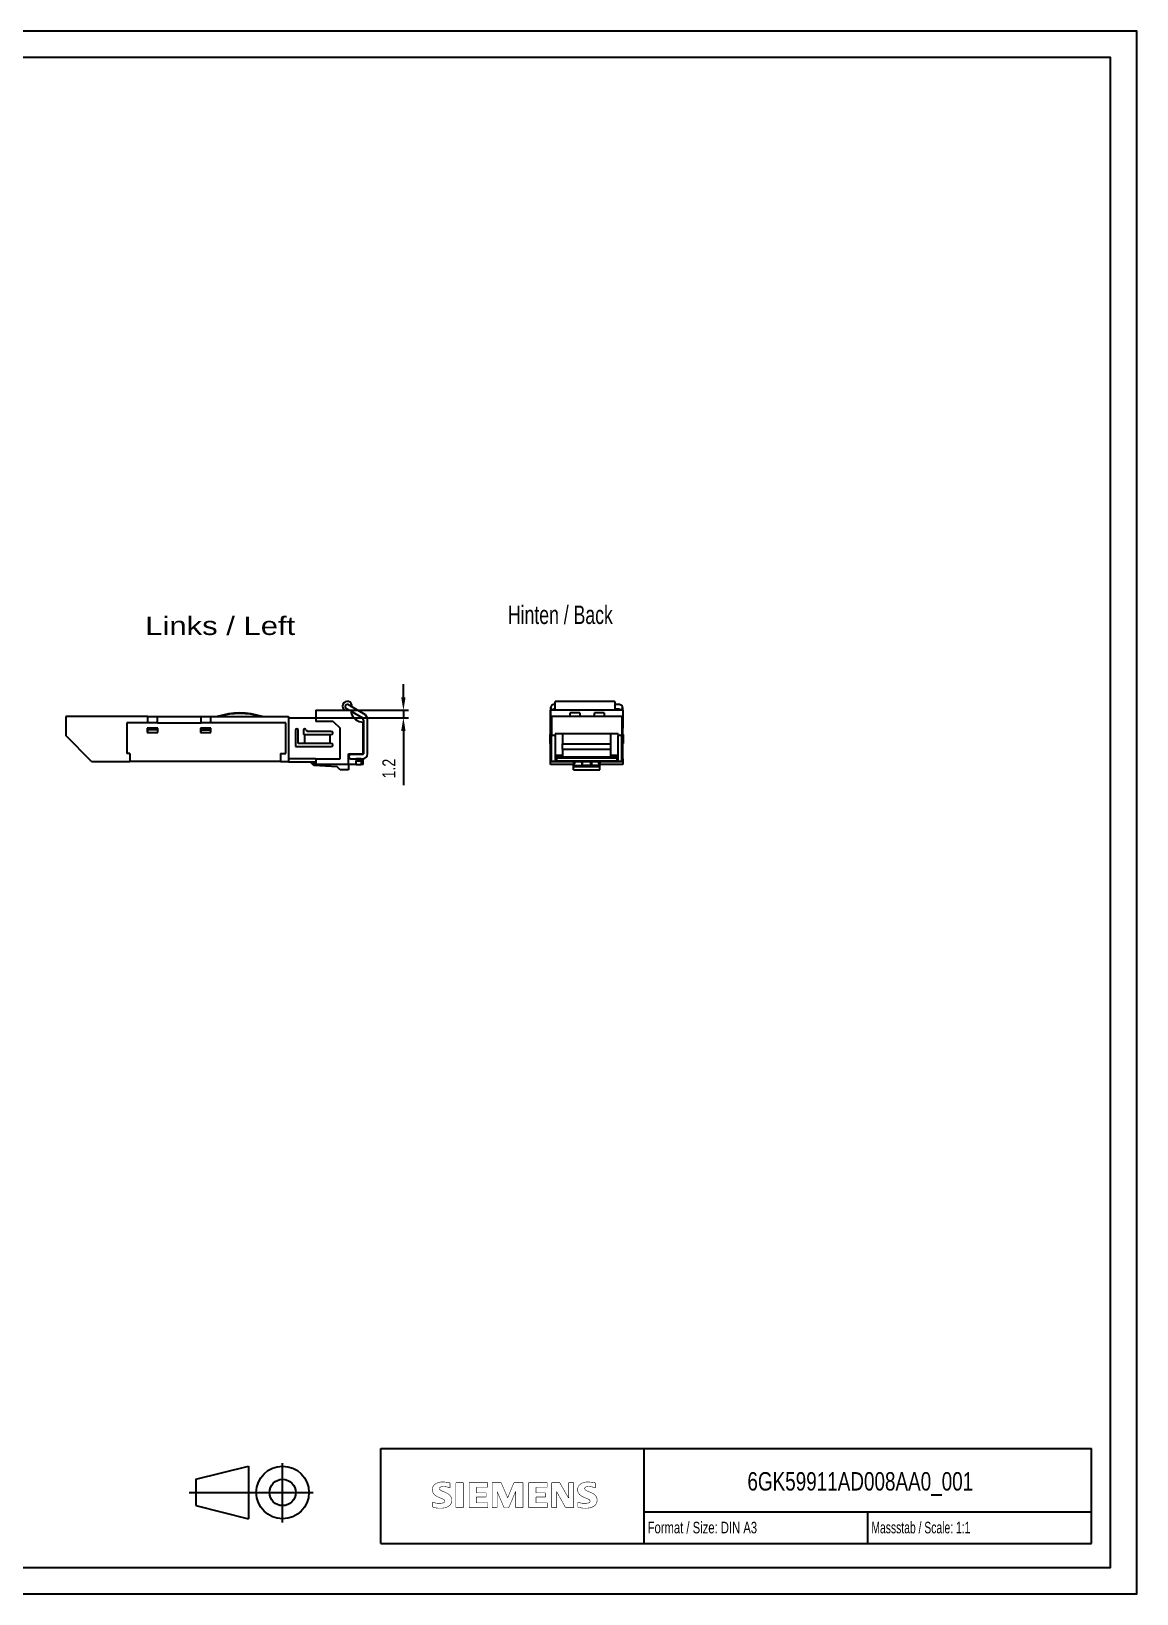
# Model space of a CAD drawing. Extents: x 941 to 1361, y -201 to 96.
# Drawn here: x 1151.2 to 1361.2, y -200.9 to 96.1 of the extents above; entities that cross this region are included whole.
import ezdxf
from ezdxf.enums import TextEntityAlignment as Align

# ---------------------------------------------------------------- set-up
doc = ezdxf.new("R2010")
doc.units = 0
doc.header["$LTSCALE"] = 32.67
doc.header["$MEASUREMENT"] = 0
doc.header["$PDMODE"] = 3
doc.header["$PDSIZE"] = 0.3125
doc.layers.get('Defpoints').update_dxf_attribs({"linetype": 'CONTINUOUS'})
for name, color, linetype in [('11000_LEFT', 7, 'CONTINUOUS'), ('11100_DIM_LEFT', 7, 'CONTINUOUS'), ('11300_LEFT_GERMAN_ENGLISH', 7, 'CONTINUOUS'), ('15000_BACK', 7, 'CONTINUOUS'), ('15300_BACK_GERMAN_ENGLISH', 7, 'CONTINUOUS'), ('90000_FRAME', 7, 'CONTINUOUS')]:
    doc.layers.add(name, color=color, linetype=linetype)
doc.styles.get("Standard").update_dxf_attribs({"font": 'txt', "width": 0.8})
doc.styles.add('TEXTSTYLE_1', font='txt', dxfattribs={"width": 0.678571})
doc.styles.add('TEXTSTYLE_3', font='txt', dxfattribs={"width": 0.726757})
doc.styles.add('TEXTSTYLE_4', font='txt', dxfattribs={"width": 0.668934})
doc.styles.add('TEXTSTYLE_5', font='txt', dxfattribs={"width": 0.720238})
doc.dimstyles.new('DIN_2.5_v001', dxfattribs={"dimtxt": 2.5, "dimasz": 2.5, "dimexe": 1, "dimexo": 0, "dimgap": 1.5, "dimtad": 1, "dimdec": 1, "dimdsep": 46, "dimtxsty": 'STANDARD', "dimcen": 3.5, "dimclrd": 256, "dimclre": 256, "dimclrt": 256, "dimadec": 0, "dimazin": 2, "dimtp": 0.1, "dimtm": 0.1, "dimtfac": 0.71, "dimtdec": 1, "dimtmove": 0, "dimatfit": 3, "dimfxl": 1, "dimlwd": -1, "dimlwe": -1, "dimarcsym": 0})

# ---------------------------------------------------------------- blocks, each defined once
blk = doc.blocks.new('*D49')
at = {"layer": '11100_DIM_LEFT'}
for p, q in [((1221.91, -30.44), (1221.91, -27.94)), ((1205.27, -32.94), (1222.91, -32.94)), ((1205.27, -34.34), (1222.91, -34.34)), ((1221.91, -32.94), (1221.91, -34.34)), ((1221.91, -36.84), (1221.91, -47.18))]:
    blk.add_line(p, q, dxfattribs=at)
for points in [[(1221.49, -30.44), (1222.32, -30.44), (1221.91, -32.94)], [(1221.49, -36.84), (1222.32, -36.84), (1221.91, -34.34)]]:
    blk.add_solid(points, dxfattribs=at)
at = {"layer": 'Defpoints', "color": 0}
for p in [(1205.27, -32.94), (1205.27, -34.34), (1221.91, -34.34)]:
    blk.add_point(p, dxfattribs=at)
at = {"layer": '11100_DIM_LEFT', "insert": (1217.91, -44.01), "char_height": 2.5, "attachment_point": 2, "rotation": 90}
blk.add_mtext('1.2', dxfattribs=at)

msp = doc.modelspace()

# ---------------------------------------------------------------- linework, layer by layer
at = {"layer": '11000_LEFT'}
for p, q in [((1211.34, -31.84), (1211.25, -31.83)), ((1214.42, -33.59), (1211.8, -32.08)), ((1157.77, -34.14), (1157.77, -37.74)), ((1173.37, -34.14), (1157.77, -34.14)), ((1169.37, -35.34), (1169.37, -41.14)), ((1173.37, -35.34), (1169.37, -35.34)), ((1173.37, -35.34), (1173.37, -34.14)), ((1173.37, -34.14), (1175.17, -34.14)), ((1175.17, -35.34), (1173.37, -35.34)), ((1175.17, -35.34), (1175.17, -34.14)), ((1175.17, -34.14), (1183.47, -34.14)), ((1175.17, -35.34), (1183.47, -35.34)), ((1183.47, -35.34), (1183.47, -34.14)), ((1183.47, -34.14), (1185.27, -34.14)), ((1185.27, -35.34), (1183.47, -35.34)), ((1185.27, -34.14), (1185.27, -35.34)), ((1185.27, -34.14), (1200.07, -34.14)), ((1199.57, -35.34), (1185.27, -35.34)), ((1199.57, -41.14), (1199.57, -35.34)), ((1200.07, -34.14), (1200.07, -42.74)), ((1200.07, -34.34), (1205.27, -34.34)), ((1205.27, -32.94), (1205.27, -35.04)), ((1205.27, -32.94), (1211.97, -32.94)), ((1208.57, -35.04), (1205.27, -35.04)), ((1208.57, -35.04), (1209.87, -36.34)), ((1211.4, -32.77), (1211.69, -32.94)), ((1211.63, -32.94), (1211.66, -32.93)), ((1211.97, -32.94), (1211.97, -33.44)), ((1211.97, -33.1), (1214.02, -34.28)), ((1214.27, -41.23), (1214.27, -35.16)), ((1214.32, -34.8), (1214.32, -41.23)), ((1215.12, -41.23), (1215.12, -34.8)), ((1162.67, -42.64), (1157.77, -37.74)), ((1175.26, -36.31), (1173.26, -36.31)), ((1173.26, -36.31), (1173.26, -37.16)), ((1173.26, -37.16), (1175.26, -37.16)), ((1173.37, -36.34), (1173.37, -36.64)), ((1175.17, -36.34), (1173.37, -36.34)), ((1173.37, -37.14), (1173.37, -36.64)), ((1175.17, -36.64), (1173.37, -36.64)), ((1173.37, -37.14), (1175.17, -37.14)), ((1175.17, -36.64), (1175.17, -36.34)), ((1175.17, -36.64), (1175.17, -37.14)), ((1175.26, -37.16), (1175.26, -36.31)), ((1185.36, -36.31), (1183.36, -36.31)), ((1183.36, -36.31), (1183.36, -37.16)), ((1183.36, -37.16), (1185.36, -37.16)), ((1183.47, -36.34), (1185.27, -36.34)), ((1183.47, -36.64), (1183.47, -36.34)), ((1183.47, -37.14), (1183.47, -36.64)), ((1183.47, -36.64), (1185.27, -36.64)), ((1183.47, -37.14), (1185.27, -37.14)), ((1185.27, -36.34), (1185.27, -36.64)), ((1185.27, -36.64), (1185.27, -37.14)), ((1185.36, -37.16), (1185.36, -36.31)), ((1201.41, -36.69), (1201.41, -39.84)), ((1201.91, -39.24), (1201.91, -36.69)), ((1202.91, -36.69), (1202.91, -37.54)), ((1203.11, -37.54), (1202.91, -37.54)), ((1203.11, -37.54), (1203.11, -39.24)), ((1203.11, -37.54), (1208.01, -37.54)), ((1208.21, -36.94), (1203.71, -36.94)), ((1208.01, -39.24), (1208.01, -37.54)), ((1208.01, -37.54), (1208.21, -37.54)), ((1209.87, -42.14), (1209.87, -36.34)), ((1169.97, -41.14), (1169.37, -41.14)), ((1169.97, -41.14), (1169.97, -42.64)), ((1198.57, -41.14), (1198.57, -42.74)), ((1198.57, -41.14), (1199.57, -41.14)), ((1201.41, -39.84), (1208.21, -39.84)), ((1203.11, -39.24), (1201.91, -39.24)), ((1208.01, -39.24), (1203.11, -39.24)), ((1208.21, -39.24), (1208.01, -39.24)), ((1211.47, -43.24), (1211.47, -41.23)), ((1211.47, -41.23), (1214.27, -41.23)), ((1212.52, -41.33), (1211.94, -41.33)), ((1214.22, -41.33), (1212.52, -41.33)), ((1214.27, -41.31), (1214.27, -41.23)), ((1162.67, -42.64), (1169.97, -42.64)), ((1198.57, -42.64), (1169.97, -42.64)), ((1200.07, -42.74), (1198.57, -42.74)), ((1205.27, -42.14), (1200.07, -42.14)), ((1200.07, -42.74), (1205.27, -42.74)), ((1204.87, -43.43), (1204.18, -42.74)), ((1204.87, -42.74), (1204.87, -43.43)), ((1209.3, -43.66), (1204.87, -43.43)), ((1205.27, -42.14), (1205.27, -43.24)), ((1205.27, -42.14), (1209.87, -42.14)), ((1211.47, -43.24), (1205.27, -43.24)), ((1209.87, -44.23), (1209.3, -43.66)), ((1211.47, -44.23), (1209.87, -44.23)), ((1212.97, -43.24), (1211.47, -43.24)), ((1211.47, -43.24), (1211.47, -44.23)), ((1211.94, -42.13), (1212.52, -42.13)), ((1212.52, -42.13), (1214.22, -42.13)), ((1212.97, -42.13), (1212.97, -42.58)), ((1213.87, -42.13), (1212.97, -42.13)), ((1212.97, -43.24), (1212.97, -42.58)), ((1213.87, -42.58), (1212.97, -42.58)), ((1212.97, -43.24), (1213.87, -43.24)), ((1213.87, -42.58), (1213.87, -42.13)), ((1213.87, -42.58), (1213.87, -43.24)), ((1214.27, -43.24), (1213.87, -43.24)), ((1214.27, -43.24), (1214.27, -42.13))]:
    msp.add_line(p, q, dxfattribs=at)
at = {"layer": '11000_LEFT', "flags": 128}
for points in [[(1211.05, -32.57), (1211.06, -32.58), (1211.08, -32.59), (1211.11, -32.61), (1211.15, -32.63), (1211.21, -32.66), (1211.27, -32.7), (1211.33, -32.73), (1211.4, -32.77)], [(1211.8, -32.08), (1211.73, -32.04), (1211.67, -32), (1211.61, -31.97), (1211.55, -31.94), (1211.51, -31.91), (1211.48, -31.9), (1211.46, -31.88), (1211.34, -31.84)]]:
    msp.add_lwpolyline(points, dxfattribs=at)
at = {"layer": '11000_LEFT'}
for centre, radius, start, end in [((1211.25, -32.13), 0.9, 350.3784, 244.8982), ((1211.25, -32.23), 0.4, 90, 240), ((1190.85, -46.97), 13.53, 71.4859, 108.5141), ((1190.85, -46.97), 13.43, 72.8058, 107.1942), ((1214.27, -32.76), 2.4, 196.5797, 270), ((1213.72, -34.8), 0.6, 0, 60), ((1213.72, -34.8), 1.4, 0, 60), ((1201.66, -36.69), 0.25, 360, 180), ((1203.16, -36.69), 0.25, 5.2159, 180), ((1203.71, -36.64), 0.3, 185.2159, 270), ((1208.21, -37.24), 0.3, 270, 90), ((1208.21, -39.54), 0.3, 270, 90), ((1211.93, -41.73), 0.399, 88.7815, 215.0607), ((1214.22, -41.23), 0.1, 270, 0), ((1214.22, -41.23), 0.9, 270, 0), ((1211.93, -41.72), 0.408, 215.4712, 270.4746)]:
    msp.add_arc(centre, radius, start, end, dxfattribs=at)
at = {"layer": '15000_BACK'}
for p, q in [((1249.87, -32.43), (1249.87, -33.94)), ((1250.77, -31.83), (1250.67, -31.83)), ((1250.67, -32.63), (1250.77, -32.63)), ((1250.67, -32.94), (1250.67, -32.63)), ((1262.07, -31.23), (1250.77, -31.23)), ((1250.77, -32.94), (1250.77, -31.23)), ((1262.07, -31.23), (1262.07, -32.94)), ((1262.77, -31.83), (1262.07, -31.83)), ((1262.07, -32.63), (1262.77, -32.63)), ((1262.77, -32.63), (1262.77, -32.94)), ((1263.57, -32.94), (1263.57, -32.43)), ((1263.57, -32.94), (1249.87, -32.94)), ((1249.87, -35.04), (1249.87, -32.94)), ((1249.87, -33.94), (1249.87, -34.8)), ((1249.87, -33.96), (1249.87, -33.94)), ((1249.87, -34.8), (1249.87, -37.54)), ((1249.87, -34.8), (1249.87, -34.8)), ((1250.02, -35.04), (1249.87, -35.04)), ((1249.87, -36.34), (1249.87, -35.04)), ((1250.02, -34.14), (1250.02, -37.74)), ((1263.42, -34.14), (1250.02, -34.14)), ((1255.42, -33.44), (1253.62, -33.44)), ((1253.62, -34.14), (1253.62, -33.44)), ((1255.42, -33.44), (1255.42, -34.14)), ((1260.02, -33.44), (1258.22, -33.44)), ((1258.22, -34.14), (1258.22, -33.44)), ((1260.02, -33.44), (1260.02, -34.14)), ((1263.42, -34.14), (1263.42, -37.74)), ((1263.42, -35.04), (1263.57, -35.04)), ((1263.57, -32.94), (1263.57, -35.04)), ((1263.57, -35.04), (1263.57, -36.34)), ((1249.7, -37.54), (1249.7, -39.24)), ((1249.7, -37.54), (1250.02, -37.54)), ((1249.87, -36.34), (1250.02, -36.34)), ((1249.87, -37.54), (1249.87, -36.34)), ((1250.02, -42.64), (1250.02, -37.74)), ((1250.72, -37.74), (1250.02, -37.74)), ((1250.72, -37.39), (1250.72, -37.74)), ((1262.72, -37.39), (1250.72, -37.39)), ((1250.72, -37.74), (1250.72, -42.64)), ((1252.12, -37.39), (1252.12, -39.29)), ((1261.32, -39.29), (1261.32, -37.39)), ((1262.72, -37.39), (1262.72, -37.74)), ((1263.42, -37.74), (1262.72, -37.74)), ((1262.72, -42.64), (1262.72, -37.74)), ((1263.57, -36.34), (1263.42, -36.34)), ((1263.42, -37.54), (1263.75, -37.54)), ((1263.42, -42.64), (1263.42, -37.74)), ((1263.57, -37.54), (1263.57, -36.34)), ((1263.75, -39.24), (1263.75, -37.54)), ((1250.02, -39.24), (1249.7, -39.24)), ((1249.87, -39.24), (1249.87, -41.23)), ((1249.87, -42.14), (1249.87, -39.24)), ((1249.87, -41.23), (1249.87, -41.73)), ((1249.87, -41.23), (1249.87, -41.23)), ((1250.72, -41.49), (1252.12, -41.49)), ((1252.12, -40.29), (1252.12, -39.29)), ((1252.12, -39.29), (1261.32, -39.29)), ((1252.12, -40.29), (1261.32, -40.29)), ((1252.12, -40.29), (1252.12, -41.49)), ((1252.12, -41.49), (1252.12, -41.8)), ((1261.32, -40.29), (1261.32, -39.29)), ((1261.32, -41.49), (1261.32, -40.29)), ((1261.32, -41.49), (1262.72, -41.49)), ((1261.32, -41.8), (1261.32, -41.49)), ((1263.75, -39.24), (1263.42, -39.24)), ((1263.57, -42.14), (1263.57, -39.24)), ((1249.87, -41.7), (1249.87, -41.76)), ((1250.02, -42.14), (1249.87, -42.14)), ((1249.87, -43.24), (1249.87, -42.14)), ((1254.22, -43.24), (1249.87, -43.24)), ((1250.72, -42.64), (1250.02, -42.64)), ((1250.02, -42.74), (1250.02, -42.64)), ((1263.42, -42.74), (1250.02, -42.74)), ((1250.97, -42.34), (1250.72, -42.34)), ((1250.72, -42.64), (1250.97, -42.64)), ((1250.97, -41.8), (1250.97, -41.94)), ((1250.97, -41.8), (1262.47, -41.8)), ((1250.97, -41.94), (1250.97, -42.52)), ((1250.97, -41.94), (1262.47, -41.94)), ((1250.97, -42.52), (1262.47, -42.52)), ((1250.97, -42.52), (1250.97, -42.64)), ((1262.47, -42.64), (1250.97, -42.64)), ((1254.22, -42.74), (1254.22, -43.43)), ((1254.47, -42.74), (1254.22, -43.43)), ((1254.22, -43.43), (1255.89, -43.43)), ((1254.22, -43.66), (1254.22, -43.43)), ((1259.22, -43.66), (1254.22, -43.66)), ((1254.22, -44.23), (1254.22, -43.66)), ((1254.22, -44.23), (1259.22, -44.23)), ((1255.77, -42.74), (1255.89, -43.43)), ((1256.74, -43.47), (1255.86, -43.51)), ((1255.86, -43.51), (1256.36, -43.51)), ((1256.36, -43.58), (1255.86, -43.58)), ((1255.86, -43.58), (1256.74, -43.62)), ((1255.89, -43.43), (1255.92, -43.44)), ((1255.92, -43.44), (1255.92, -42.74)), ((1257.52, -43.44), (1255.92, -43.44)), ((1256.36, -43.48), (1256.36, -43.51)), ((1256.36, -43.51), (1256.36, -43.58)), ((1257.61, -43.51), (1256.74, -43.47)), ((1256.74, -43.47), (1256.74, -43.62)), ((1256.74, -43.62), (1257.61, -43.58)), ((1257.11, -43.51), (1257.11, -43.48)), ((1257.11, -43.58), (1257.11, -43.51)), ((1257.11, -43.51), (1257.61, -43.51)), ((1257.61, -43.58), (1257.11, -43.58)), ((1257.52, -43.44), (1257.52, -42.74)), ((1257.56, -43.43), (1257.52, -43.44)), ((1257.68, -42.74), (1257.56, -43.43)), ((1259.22, -43.43), (1257.56, -43.43)), ((1259.22, -43.43), (1258.97, -42.74)), ((1259.22, -42.74), (1259.22, -43.43)), ((1263.57, -43.24), (1259.22, -43.24)), ((1259.22, -43.66), (1259.22, -43.43)), ((1259.22, -44.23), (1259.22, -43.66)), ((1262.47, -41.8), (1262.47, -41.94)), ((1262.47, -41.94), (1262.47, -42.52)), ((1262.72, -42.34), (1262.47, -42.34)), ((1262.47, -42.52), (1262.47, -42.64)), ((1262.47, -42.64), (1262.72, -42.64)), ((1263.42, -42.64), (1262.72, -42.64)), ((1263.42, -42.14), (1263.57, -42.14)), ((1263.42, -42.64), (1263.42, -42.74)), ((1263.57, -42.14), (1263.57, -43.24))]:
    msp.add_line(p, q, dxfattribs=at)
at = {"layer": '15000_BACK', "flags": 128}
for points in [[(1250.68, -31.83), (1250.59, -31.83), (1250.42, -31.85), (1250.25, -31.91), (1250.12, -31.98), (1250.02, -32.07), (1249.94, -32.18), (1249.89, -32.3), (1249.87, -32.43), (1249.87, -32.44)], [(1250.57, -32.64), (1250.57, -32.64), (1250.58, -32.64), (1250.6, -32.63), (1250.63, -32.63), (1250.67, -32.63), (1250.67, -32.63), (1250.67, -32.63)], [(1263.57, -32.44), (1263.56, -32.31), (1263.51, -32.19), (1263.45, -32.09), (1263.36, -32), (1263.24, -31.93), (1263.1, -31.88), (1262.94, -31.84), (1262.78, -31.83), (1262.76, -31.83)], [(1262.77, -32.63), (1262.81, -32.63), (1262.84, -32.63), (1262.86, -32.64), (1262.87, -32.65), (1262.87, -32.65), (1262.87, -32.65), (1262.87, -32.65), (1262.87, -32.65)]]:
    msp.add_lwpolyline(points, dxfattribs=at)
at = {"layer": '15000_BACK'}
for centre, radius, start, end in [((1250.27, -32.38), 0.399, 186.7014, 318.9753), ((1263.17, -32.38), 0.407, 222.1249, 353.064)]:
    msp.add_arc(centre, radius, start, end, dxfattribs=at)
at = {"layer": '90000_FRAME'}
for p, q in [((1217.65, -173.28), (1352.65, -173.28)), ((1217.65, -191.28), (1217.65, -173.28)), ((1267.65, -191.28), (1267.65, -173.28)), ((1352.65, -191.28), (1352.65, -173.28)), ((1182.47, -179.11), (1192.47, -176.61)), ((1192.47, -176.61), (1192.47, -186.61)), ((1198.97, -187.33), (1198.97, -176.05)), ((1182.47, -179.11), (1182.47, -184.11)), ((1181.19, -181.61), (1204.79, -181.61)), ((1182.47, -184.11), (1192.47, -186.61)), ((1267.65, -185.28), (1352.65, -185.28)), ((1310.15, -191.28), (1310.15, -185.28)), ((1217.65, -191.28), (1352.65, -191.28))]:
    msp.add_line(p, q, dxfattribs=at)
for points in [[(941.22, -200.86), (1361.22, -200.86), (1361.22, 96.14), (941.22, 96.14)], [(946.22, -195.86), (1356.22, -195.86), (1356.22, 91.14), (946.22, 91.14)]]:
    msp.add_lwpolyline(points, close=True, dxfattribs=at)
at = {"layer": '90000_FRAME', "const_width": 0.101}
for points in [[(1227.46, -180.73, 0.138784), (1227.46, -181.44)], [(1227.66, -180.3, 0.106597), (1227.46, -180.73)], [(1228.08, -179.94, 0.088858), (1227.66, -180.3)], [(1229.43, -179.61, 0.150368), (1228.08, -179.94)], [(1228.79, -180.73, 0.302776), (1228.84, -181.06)], [(1229.05, -180.54, 0.205258), (1228.79, -180.73)], [(1228.84, -181.06, 0.071068), (1229.03, -181.22)], [(1229.03, -181.22, 0.049476), (1229.51, -181.44)], [(1229.79, -180.49, 0.084424), (1229.05, -180.54)], [(1230.78, -179.78, 0.037682), (1229.43, -179.61)], [(1230.78, -180.73, 0.055427), (1229.79, -180.49)], [(1255.05, -180.73, 0.138784), (1255.05, -181.44)], [(1255.25, -180.3, 0.106597), (1255.05, -180.73)], [(1255.67, -179.94, 0.088858), (1255.25, -180.3)], [(1257.02, -179.61, 0.150368), (1255.67, -179.94)], [(1256.38, -180.73, 0.302776), (1256.43, -181.06)], [(1256.64, -180.54, 0.205258), (1256.38, -180.73)], [(1256.43, -181.06, 0.071068), (1256.62, -181.22)], [(1256.62, -181.22, 0.049476), (1257.1, -181.44)], [(1257.38, -180.49, 0.084424), (1256.64, -180.54)], [(1258.38, -179.78, 0.037682), (1257.02, -179.61)], [(1258.38, -180.73, 0.055427), (1257.38, -180.49)], [(1227.46, -181.44, 0.135749), (1227.79, -182.01)], [(1227.46, -183.44, 0.146009), (1229.31, -183.63)], [(1227.79, -182.01, 0.067262), (1228.27, -182.35)], [(1228.27, -182.35, 0.018512), (1228.98, -182.68)], [(1229.55, -182.93, 0.008981), (1228.98, -182.68)], [(1229.31, -183.63, 0.078607), (1229.64, -183.53)], [(1230.4, -181.87, 0.036238), (1229.51, -181.44)], [(1229.64, -183.53, 0.61859), (1229.55, -182.93)], [(1229.79, -184.52, 0.12925), (1230.74, -184.03)], [(1230.99, -182.51, 0.147343), (1230.4, -181.87)], [(1230.74, -184.03, 0.077088), (1230.99, -183.68)], [(1230.99, -183.68, 0.217143), (1230.99, -182.51)], [(1255.05, -181.44, 0.135749), (1255.38, -182.01)], [(1255.05, -183.44, 0.146009), (1256.9, -183.63)], [(1255.38, -182.01, 0.067262), (1255.86, -182.35)], [(1255.86, -182.35, 0.018512), (1256.57, -182.68)], [(1257.14, -182.93, 0.008981), (1256.57, -182.68)], [(1256.9, -183.63, 0.078607), (1257.24, -183.53)], [(1258, -181.87, 0.036238), (1257.1, -181.44)], [(1257.24, -183.53, 0.61859), (1257.14, -182.93)], [(1257.38, -184.52, 0.12925), (1258.33, -184.03)], [(1258.59, -182.51, 0.147343), (1258, -181.87)], [(1258.33, -184.03, 0.077088), (1258.58, -183.68)], [(1258.58, -183.68, 0.217143), (1258.59, -182.51)], [(1227.46, -184.39, 0.124502), (1229.79, -184.52)], [(1255.05, -184.39, 0.124502), (1257.38, -184.52)]]:
    msp.add_lwpolyline(points, format="xyb", dxfattribs=at)
at = {"layer": '90000_FRAME'}
for points, const_width in [([(1227.65, -180.31), (1227.92, -180.04)], 0.0504), ([(1230.78, -180.73), (1230.78, -179.78)], 0.101), ([(1231.88, -179.73), (1233.3, -179.73)], 0.101), ([(1231.88, -179.73), (1231.88, -184.49)], 0.101), ([(1233.3, -179.73), (1233.3, -184.49)], 0.101), ([(1237.91, -179.73), (1234.4, -179.73)], 0.101), ([(1234.4, -179.73), (1234.4, -184.49)], 0.101), ([(1237.91, -180.61), (1235.78, -180.61)], 0.101), ([(1235.78, -180.61), (1235.78, -181.68)], 0.101), ([(1237.91, -179.73), (1237.91, -180.61)], 0.101), ([(1240.48, -179.73), (1238.77, -179.73)], 0.101), ([(1238.77, -184.49), (1238.77, -179.73)], 0.101), ([(1240.48, -179.73), (1241.72, -182.63)], 0.101), ([(1242.91, -179.73), (1241.72, -182.63)], 0.101), ([(1244.62, -179.73), (1242.91, -179.73)], 0.101), ([(1244.62, -179.73), (1244.62, -184.49)], 0.101), ([(1249.23, -179.73), (1245.71, -179.73)], 0.101), ([(1245.71, -179.73), (1245.71, -184.49)], 0.101), ([(1249.23, -180.61), (1247.09, -180.61)], 0.101), ([(1247.09, -180.61), (1247.09, -181.68)], 0.101), ([(1249.23, -179.73), (1249.23, -180.61)], 0.101), ([(1251.6, -179.73), (1250.06, -179.73)], 0.101), ([(1250.06, -184.49), (1250.06, -179.73)], 0.101), ([(1251.6, -179.73), (1253.29, -182.68)], 0.101), ([(1254.24, -179.73), (1253.29, -179.73)], 0.101), ([(1253.29, -179.73), (1253.29, -182.68)], 0.101), ([(1254.24, -179.73), (1254.24, -184.49)], 0.101), ([(1258.38, -180.73), (1258.38, -179.78)], 0.101), ([(1227.46, -184.39), (1227.46, -183.44)], 0.101), ([(1237.63, -181.68), (1235.78, -181.68)], 0.101), ([(1237.63, -182.47), (1235.78, -182.47)], 0.101), ([(1235.78, -182.47), (1235.78, -183.58)], 0.101), ([(1237.96, -183.58), (1235.78, -183.58)], 0.101), ([(1237.63, -181.68), (1237.63, -182.47)], 0.101), ([(1237.96, -183.58), (1237.96, -184.49)], 0.101), ([(1241.05, -184.53), (1239.72, -181.44)], 0.101), ([(1239.72, -184.49), (1239.72, -181.44)], 0.101), ([(1243.24, -181.4), (1241.91, -184.53)], 0.101), ([(1243.24, -181.4), (1243.24, -184.49)], 0.101), ([(1248.94, -181.68), (1247.09, -181.68)], 0.101), ([(1248.94, -182.47), (1247.09, -182.47)], 0.101), ([(1247.09, -182.47), (1247.09, -183.58)], 0.101), ([(1249.27, -183.58), (1247.09, -183.58)], 0.101), ([(1248.94, -181.68), (1248.94, -182.47)], 0.101), ([(1249.27, -183.58), (1249.27, -184.49)], 0.101), ([(1252.72, -184.49), (1251.01, -181.44)], 0.101), ([(1251.01, -184.49), (1251.01, -181.44)], 0.101), ([(1255.05, -184.39), (1255.05, -183.44)], 0.101), ([(1231.88, -184.49), (1233.3, -184.49)], 0.101), ([(1234.4, -184.49), (1237.96, -184.49)], 0.101), ([(1238.77, -184.49), (1239.72, -184.49)], 0.101), ([(1241.05, -184.53), (1241.91, -184.53)], 0.101), ([(1244.62, -184.49), (1243.24, -184.49)], 0.101), ([(1245.71, -184.49), (1249.27, -184.49)], 0.101), ([(1250.06, -184.49), (1251.01, -184.49)], 0.101), ([(1254.24, -184.49), (1252.72, -184.49)], 0.101)]:
    msp.add_lwpolyline(points, dxfattribs=dict(at, const_width=const_width))
for radius in [5, 2.5]:
    msp.add_circle((1198.97, -181.61), radius, dxfattribs=at)

# ---------------------------------------------------------------- texts
at = {"layer": '11300_LEFT_GERMAN_ENGLISH', "width": 0.74026}
msp.add_text('Links / Left', height=3.5, dxfattribs=at).set_placement((1172.87, -18.62), (1201.37, -18.62), align=Align.FIT)
at = {"layer": '15300_BACK_GERMAN_ENGLISH', "style": 'TEXTSTYLE_1', "oblique": 0, "width": 0.716117}
msp.add_text('Hinten / Back', height=3.5, dxfattribs=at).set_placement((1241.76, -16.53))
at = {"layer": '90000_FRAME', "oblique": 0}
for s, height, style, width, p in [('6GK59911AD008AA0_001', 3.5, 'TEXTSTYLE_5', 0.766667, (1287.26, -181.24)), ('Format / Size: DIN A3', 2.2, 'TEXTSTYLE_3', 0.726757, (1268.31, -189.38)), ('Massstab / Scale: 1:1', 2.2, 'TEXTSTYLE_4', 0.668934, (1310.81, -189.38))]:
    msp.add_text(s, height=height, dxfattribs=dict(at, style=style, width=width)).set_placement(p)

# ---------------------------------------------------------------- dimensions: what is measured, and where the dimension line sits
at = {"layer": '11100_DIM_LEFT'}
dim = msp.add_linear_dim(base=(1221.91, -34.34), p1=(1205.27, -32.94), p2=(1205.27, -34.34), angle=90, text='1.2', dimstyle='DIN_2.5_v001', dxfattribs=at)
dim.commit()
dim.dimension.update_dxf_attribs({"geometry": '*D49', "text_midpoint": (1221.91, -44.01), "dimtype": 160})

doc.saveas('drawing.dxf')
